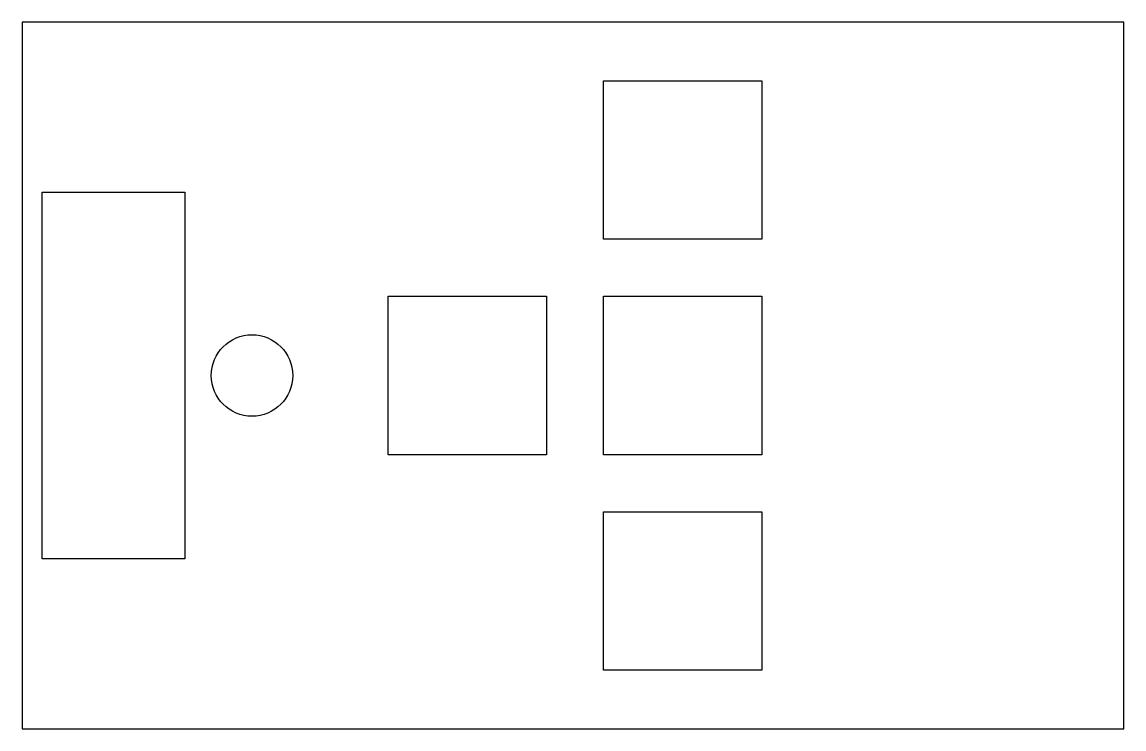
# Model space of a CAD drawing. Header units: millimetres. Extents: x -102.4 to -5, y -67.2 to -4.8.
import ezdxf

# ---------------------------------------------------------------- set-up
doc = ezdxf.new("R2010")
doc.units = ezdxf.units.MM
doc.layers.get('0').update_dxf_attribs({"linetype": 'CONTINUOUS'})

msp = doc.modelspace()

# ---------------------------------------------------------------- linework, layer by layer
for points in [[(-5, -4.75), (-102.4, -4.75), (-102.4, -67.25), (-5, -67.25)], [(-51, -9.95), (-37, -9.95), (-37, -23.95), (-51, -23.95)], [(-88, -52.2), (-100.631, -52.2), (-100.631, -19.8), (-88, -19.8)], [(-70.05, -29), (-56.05, -29), (-56.05, -43), (-70.05, -43)], [(-51, -29), (-37, -29), (-37, -43), (-51, -43)], [(-51, -48.05), (-37, -48.05), (-37, -62.05), (-51, -62.05)]]:
    msp.add_lwpolyline(points, close=True)
msp.add_circle((-82.075, -36), 3.6)

doc.saveas('drawing.dxf')
